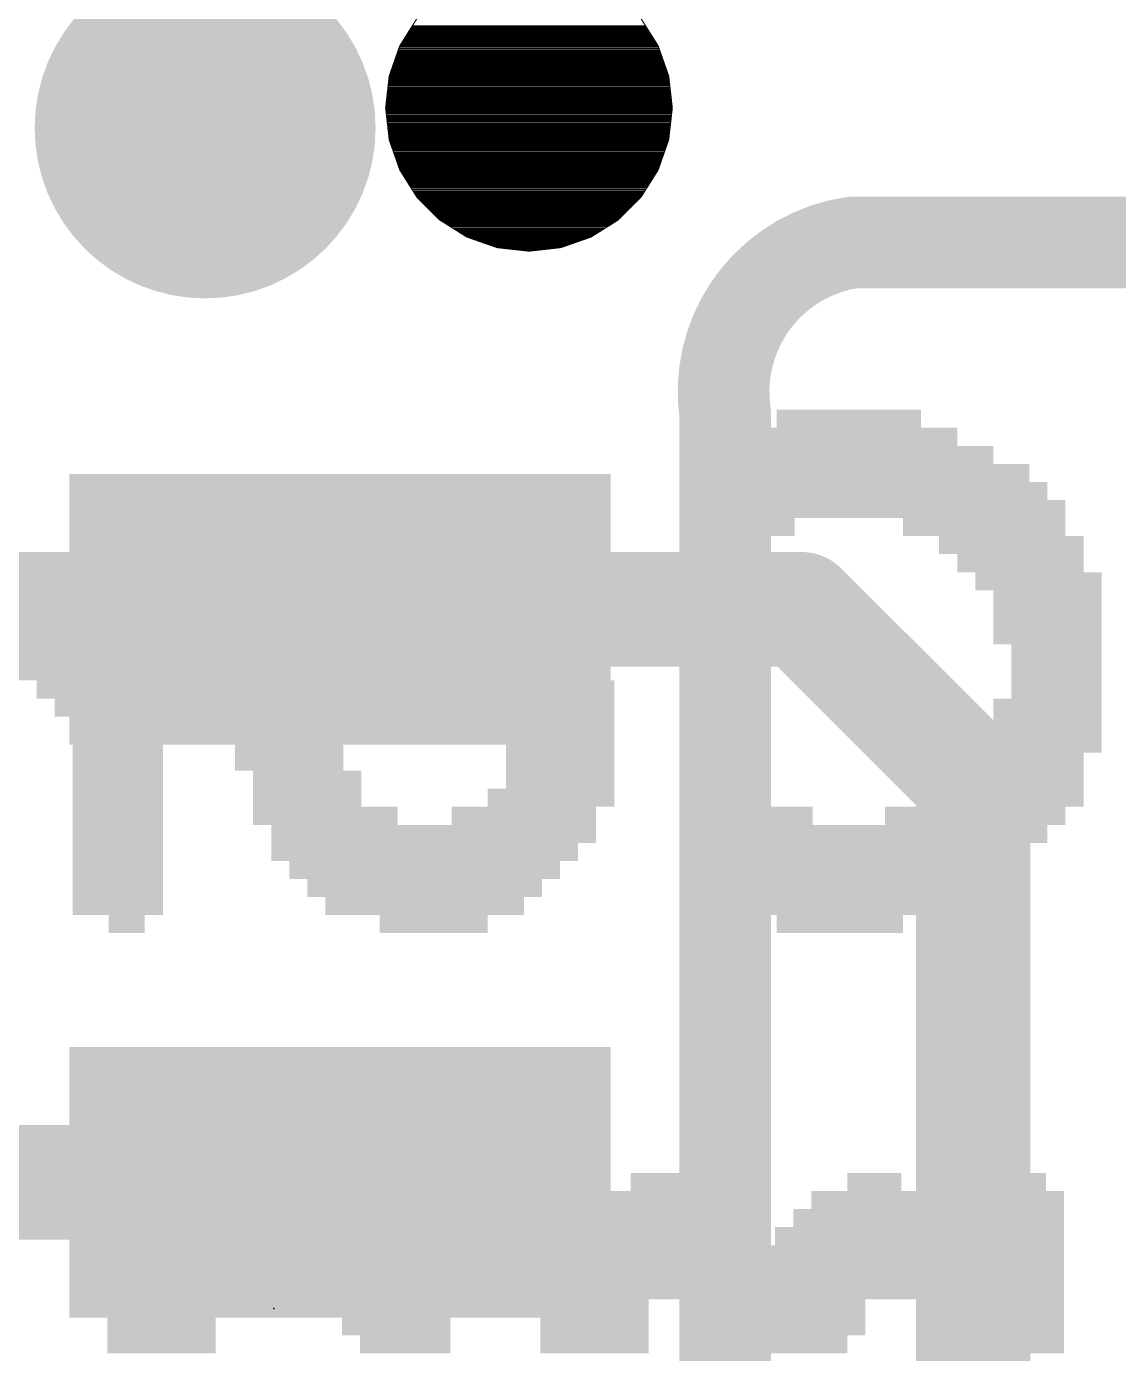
# Model space of a CAD drawing. Extents: x -29.2 to 57.4, y -10.7 to 25.5.
# Drawn here: x 11.238 to 13.657, y 17.426 to 20.367 of the extents above; entities that cross this region are included whole.
import ezdxf

# ---------------------------------------------------------------- set-up
doc = ezdxf.new("R2010")
doc.units = 0
for name, color, linetype in [('1', 12, 'CONTINUOUS'), ('18', 110, 'CONTINUOUS'), ('21', 253, 'CONTINUOUS'), ('22', 253, 'CONTINUOUS'), ('24', 53, 'CONTINUOUS'), ('51', 253, 'CONTINUOUS')]:
    doc.layers.add(name, color=color, linetype=linetype)

# ---------------------------------------------------------------- blocks, each defined once
blk = doc.blocks.new('RECT')
blk.add_solid([(-0.5, -0.5), (0.5, -0.5), (-0.5, 0.5), (0.5, 0.5)])
blk = doc.blocks.new('ROUNDV')
at = {"const_width": 0.5}
blk.add_lwpolyline([(0, -0.25, 1), (0, 0.25, 1), (0, -0.25)], format="xyb", dxfattribs=at)

msp = doc.modelspace()

# ---------------------------------------------------------------- linework, layer by layer
at = {"layer": '1', "const_width": 0.254}
for points in [[(11.932, 19.0754), (11.0744, 19.0754)], [(11.932, 19.0754), (12.954, 19.0754)], [(12.954, 19.0754), (13.335, 18.6944)], [(13.335, 18.6944), (13.335, 14.8844)], [(11.0744, 17.8054), (11.932, 17.8054)]]:
    msp.add_lwpolyline(points, dxfattribs=at)
at = {"layer": '1', "const_width": 0.127}
for points in [[(11.932, 19.1389, 1), (11.932, 19.0119)], [(11.932, 19.0119, 1), (11.932, 19.1389)], [(12.9989, 19.1203, 1), (12.9091, 19.0305)], [(12.954, 19.0119, 1), (12.954, 19.1389)], [(13.3985, 18.6944, 1), (13.2715, 18.6944)], [(13.2901, 18.6495, 1), (13.3799, 18.7393)], [(11.932, 17.7419, 1), (11.932, 17.8689)]]:
    msp.add_lwpolyline(points, format="xyb", dxfattribs=at)
at = {"layer": '21'}
for points, const_width in [([(12.1025, 20.3846), (12.0647, 20.3244)], 0.0025), ([(12.6368, 20.3244), (12.599, 20.3846)], 0.0025), ([(12.081, 20.3504), (12.6205, 20.3504)], 0.0025), ([(12.0826, 20.3529), (12.6189, 20.3529)], 0.0025), ([(12.0842, 20.3555), (12.6173, 20.3555)], 0.0025), ([(12.0858, 20.358), (12.6157, 20.358)], 0.0025), ([(12.0874, 20.3606), (12.6141, 20.3606)], 0.0025), ([(12.089, 20.3631), (12.6125, 20.3631)], 0.0025), ([(12.0906, 20.3657), (12.6109, 20.3657)], 0.0025), ([(12.0922, 20.3682), (12.6093, 20.3682)], 0.0025), ([(12.0647, 20.3244), (12.0412, 20.2573)], 0.0025), ([(12.064, 20.3225), (12.6375, 20.3225)], 0.0025), ([(12.0651, 20.325), (12.6364, 20.325)], 0.0025), ([(12.0667, 20.3275), (12.6348, 20.3275)], 0.0025), ([(12.0683, 20.3301), (12.6332, 20.3301)], 0.0025), ([(12.0699, 20.3326), (12.6316, 20.3326)], 0.0025), ([(12.0715, 20.3352), (12.6301, 20.3352)], 0.0025), ([(12.073, 20.3377), (12.6285, 20.3377)], 0.0025), ([(12.0746, 20.3402), (12.6269, 20.3402)], 0.0025), ([(12.0762, 20.3428), (12.6253, 20.3428)], 0.0025), ([(12.0778, 20.3453), (12.6237, 20.3453)], 0.0025), ([(12.0794, 20.3479), (12.6221, 20.3479)], 0.0025), ([(12.6603, 20.2573), (12.6368, 20.3244)], 0.0025), ([(12.0533, 20.292), (12.6482, 20.292)], 0.0025), ([(12.0542, 20.2945), (12.6473, 20.2945)], 0.0025), ([(12.0551, 20.2971), (12.6464, 20.2971)], 0.0025), ([(12.056, 20.2996), (12.6455, 20.2996)], 0.0025), ([(12.0569, 20.3021), (12.6446, 20.3021)], 0.0025), ([(12.0578, 20.3047), (12.6437, 20.3047)], 0.0025), ([(12.0587, 20.3072), (12.6428, 20.3072)], 0.0025), ([(12.0596, 20.3098), (12.6419, 20.3098)], 0.0025), ([(12.0605, 20.3123), (12.641, 20.3123)], 0.0025), ([(12.0613, 20.3148), (12.6402, 20.3148)], 0.0025), ([(12.0622, 20.3174), (12.6393, 20.3174)], 0.0025), ([(12.0631, 20.3199), (12.6384, 20.3199)], 0.0025), ([(12.0436, 20.264), (12.6579, 20.264)], 0.0025), ([(12.0445, 20.2666), (12.657, 20.2666)], 0.0025), ([(12.0453, 20.2691), (12.6562, 20.2691)], 0.0025), ([(12.0462, 20.2716), (12.6553, 20.2716)], 0.0025), ([(12.0471, 20.2742), (12.6544, 20.2742)], 0.0025), ([(12.048, 20.2767), (12.6535, 20.2767)], 0.0025), ([(12.0489, 20.2793), (12.6526, 20.2793)], 0.0025), ([(12.0498, 20.2818), (12.6517, 20.2818)], 0.0025), ([(12.0507, 20.2843), (12.6508, 20.2843)], 0.0025), ([(12.0516, 20.2869), (12.6499, 20.2869)], 0.0025), ([(12.0525, 20.2894), (12.649, 20.2894)], 0.0025), ([(12.0412, 20.2573), (12.0333, 20.1867)], 0.0025), ([(12.0385, 20.2335), (12.663, 20.2335)], 0.0025), ([(12.0388, 20.2361), (12.6627, 20.2361)], 0.0025), ([(12.0391, 20.2386), (12.6624, 20.2386)], 0.0025), ([(12.0394, 20.2412), (12.6621, 20.2412)], 0.0025), ([(12.0397, 20.2437), (12.6618, 20.2437)], 0.0025), ([(12.04, 20.2462), (12.6615, 20.2462)], 0.0025), ([(12.0403, 20.2488), (12.6613, 20.2488)], 0.0025), ([(12.0405, 20.2513), (12.661, 20.2513)], 0.0025), ([(12.0408, 20.2539), (12.6607, 20.2539)], 0.0025), ([(12.0411, 20.2564), (12.6604, 20.2564)], 0.0025), ([(12.0418, 20.2589), (12.6597, 20.2589)], 0.0025), ([(12.0427, 20.2615), (12.6588, 20.2615)], 0.0025), ([(12.6683, 20.1867), (12.6603, 20.2573)], 0.0025), ([(12.0351, 20.2031), (12.6664, 20.2031)], 0.0025), ([(12.0354, 20.2056), (12.6661, 20.2056)], 0.0025), ([(12.0357, 20.2081), (12.6658, 20.2081)], 0.0025), ([(12.036, 20.2107), (12.6655, 20.2107)], 0.0025), ([(12.0362, 20.2132), (12.6653, 20.2132)], 0.0025), ([(12.0365, 20.2158), (12.665, 20.2158)], 0.0025), ([(12.0368, 20.2183), (12.6647, 20.2183)], 0.0025), ([(12.0371, 20.2208), (12.6644, 20.2208)], 0.0025), ([(12.0374, 20.2234), (12.6641, 20.2234)], 0.0025), ([(12.0377, 20.2259), (12.6638, 20.2259)], 0.0025), ([(12.038, 20.2285), (12.6635, 20.2285)], 0.0025), ([(12.0382, 20.231), (12.6633, 20.231)], 0.0025), ([(12.0333, 20.1867), (12.0412, 20.116)], 0.0025), ([(12.0334, 20.1878), (12.6681, 20.1878)], 0.0025), ([(12.0334, 20.1853), (12.6681, 20.1853)], 0.0025), ([(12.0337, 20.1903), (12.6678, 20.1903)], 0.0025), ([(12.0337, 20.1827), (12.6678, 20.1827)], 0.0025), ([(12.034, 20.1929), (12.6676, 20.1929)], 0.0025), ([(12.034, 20.1802), (12.6675, 20.1802)], 0.0025), ([(12.0342, 20.1954), (12.6673, 20.1954)], 0.0025), ([(12.0343, 20.1776), (12.6672, 20.1776)], 0.0025), ([(12.0345, 20.198), (12.667, 20.198)], 0.0025), ([(12.0346, 20.1751), (12.6669, 20.1751)], 0.0025), ([(12.0348, 20.2005), (12.6667, 20.2005)], 0.0025), ([(12.6603, 20.116), (12.6683, 20.1867)], 0.0025), ([(12.0348, 20.1726), (12.6667, 20.1726)], 0.0025), ([(12.0351, 20.17), (12.6664, 20.17)], 0.0025), ([(12.0354, 20.1675), (12.6661, 20.1675)], 0.0025), ([(12.0357, 20.1649), (12.6658, 20.1649)], 0.0025), ([(12.036, 20.1624), (12.6655, 20.1624)], 0.0025), ([(12.0363, 20.1599), (12.6652, 20.1599)], 0.0025), ([(12.0366, 20.1573), (12.6649, 20.1573)], 0.0025), ([(12.0368, 20.1548), (12.6647, 20.1548)], 0.0025), ([(12.0371, 20.1522), (12.6644, 20.1522)], 0.0025), ([(12.0374, 20.1497), (12.6641, 20.1497)], 0.0025), ([(12.0377, 20.1472), (12.6638, 20.1472)], 0.0025), ([(12.038, 20.1446), (12.6635, 20.1446)], 0.0025), ([(12.0383, 20.1421), (12.6632, 20.1421)], 0.0025), ([(12.0386, 20.1395), (12.6629, 20.1395)], 0.0025), ([(12.0388, 20.137), (12.6627, 20.137)], 0.0025), ([(12.0391, 20.1345), (12.6624, 20.1345)], 0.0025), ([(12.0394, 20.1319), (12.6621, 20.1319)], 0.0025), ([(12.0397, 20.1294), (12.6618, 20.1294)], 0.0025), ([(12.04, 20.1268), (12.6615, 20.1268)], 0.0025), ([(12.0403, 20.1243), (12.6612, 20.1243)], 0.0025), ([(12.0406, 20.1218), (12.6609, 20.1218)], 0.0025), ([(12.0408, 20.1192), (12.6607, 20.1192)], 0.0025), ([(12.0411, 20.1167), (12.6604, 20.1167)], 0.0025), ([(12.0412, 20.116), (12.0647, 20.0489)], 0.0025), ([(12.6368, 20.0489), (12.6603, 20.116)], 0.0025), ([(12.0419, 20.1141), (12.6596, 20.1141)], 0.0025), ([(12.0428, 20.1116), (12.6587, 20.1116)], 0.0025), ([(12.0436, 20.109), (12.6579, 20.109)], 0.0025), ([(12.0445, 20.1065), (12.657, 20.1065)], 0.0025), ([(12.0454, 20.104), (12.6561, 20.104)], 0.0025), ([(12.0463, 20.1014), (12.6552, 20.1014)], 0.0025), ([(12.0472, 20.0989), (12.6543, 20.0989)], 0.0025), ([(12.0481, 20.0963), (12.6534, 20.0963)], 0.0025), ([(12.049, 20.0938), (12.6525, 20.0938)], 0.0025), ([(12.0499, 20.0913), (12.6516, 20.0913)], 0.0025), ([(12.0508, 20.0887), (12.6507, 20.0887)], 0.0025), ([(12.0516, 20.0862), (12.6499, 20.0862)], 0.0025), ([(12.0525, 20.0836), (12.649, 20.0836)], 0.0025), ([(12.0534, 20.0811), (12.6481, 20.0811)], 0.0025), ([(12.0543, 20.0786), (12.6472, 20.0786)], 0.0025), ([(12.0552, 20.076), (12.6463, 20.076)], 0.0025), ([(12.0561, 20.0735), (12.6454, 20.0735)], 0.0025), ([(12.057, 20.0709), (12.6445, 20.0709)], 0.0025), ([(12.0579, 20.0684), (12.6436, 20.0684)], 0.0025), ([(12.0588, 20.0659), (12.6427, 20.0659)], 0.0025), ([(12.0596, 20.0633), (12.6419, 20.0633)], 0.0025), ([(12.0605, 20.0608), (12.641, 20.0608)], 0.0025), ([(12.0614, 20.0582), (12.6401, 20.0582)], 0.0025), ([(12.0623, 20.0557), (12.6392, 20.0557)], 0.0025), ([(12.0632, 20.0532), (12.6383, 20.0532)], 0.0025), ([(12.0641, 20.0506), (12.6374, 20.0506)], 0.0025), ([(12.0647, 20.0489), (12.1025, 19.9887)], 0.0025), ([(12.0652, 20.0481), (12.6363, 20.0481)], 0.0025), ([(12.0668, 20.0455), (12.6347, 20.0455)], 0.0025), ([(12.0684, 20.043), (12.6331, 20.043)], 0.0025), ([(12.07, 20.0404), (12.6315, 20.0404)], 0.0025), ([(12.0716, 20.0379), (12.6299, 20.0379)], 0.0025), ([(12.0732, 20.0354), (12.6283, 20.0354)], 0.0025), ([(12.0748, 20.0328), (12.6267, 20.0328)], 0.0025), ([(12.0764, 20.0303), (12.6251, 20.0303)], 0.0025), ([(12.078, 20.0277), (12.6235, 20.0277)], 0.0025), ([(12.599, 19.9887), (12.6368, 20.0489)], 0.0025), ([(12.0796, 20.0252), (12.6219, 20.0252)], 0.0025), ([(12.0812, 20.0227), (12.6203, 20.0227)], 0.0025), ([(12.0828, 20.0201), (12.6187, 20.0201)], 0.0025), ([(12.0844, 20.0176), (12.6171, 20.0176)], 0.0025), ([(12.086, 20.015), (12.6155, 20.015)], 0.0025), ([(12.0876, 20.0125), (12.6139, 20.0125)], 0.0025), ([(12.0892, 20.01), (12.6123, 20.01)], 0.0025), ([(12.0907, 20.0074), (12.6108, 20.0074)], 0.0025), ([(12.0923, 20.0049), (12.6092, 20.0049)], 0.0025), ([(12.0939, 20.0023), (12.6076, 20.0023)], 0.0025), ([(12.0955, 19.9998), (12.606, 19.9998)], 0.0025), ([(12.0971, 19.9973), (12.6044, 19.9973)], 0.0025), ([(12.0987, 19.9947), (12.6028, 19.9947)], 0.0025), ([(12.1003, 19.9922), (12.6012, 19.9922)], 0.0025), ([(12.1019, 19.9896), (12.5996, 19.9896)], 0.0025), ([(12.1025, 19.9887), (12.1528, 19.9384)], 0.0025), ([(12.1041, 19.9871), (12.5974, 19.9871)], 0.0025), ([(12.1067, 19.9846), (12.5948, 19.9846)], 0.0025), ([(12.1092, 19.982), (12.5923, 19.982)], 0.0025), ([(12.1117, 19.9795), (12.5898, 19.9795)], 0.0025), ([(12.1143, 19.9769), (12.5872, 19.9769)], 0.0025), ([(12.1168, 19.9744), (12.5847, 19.9744)], 0.0025), ([(12.1194, 19.9719), (12.5821, 19.9719)], 0.0025), ([(12.1219, 19.9693), (12.5796, 19.9693)], 0.0025), ([(12.5487, 19.9384), (12.599, 19.9887)], 0.0025), ([(13.0667, 19.8882), (14.0716, 19.8882)], 0.2032), ([(12.1244, 19.9668), (12.5771, 19.9668)], 0.0025), ([(12.127, 19.9642), (12.5745, 19.9642)], 0.0025), ([(12.1295, 19.9617), (12.572, 19.9617)], 0.0025), ([(12.1321, 19.9592), (12.5694, 19.9592)], 0.0025), ([(12.1346, 19.9566), (12.5669, 19.9566)], 0.0025), ([(12.1371, 19.9541), (12.5644, 19.9541)], 0.0025), ([(12.1397, 19.9515), (12.5618, 19.9515)], 0.0025), ([(12.1422, 19.949), (12.5593, 19.949)], 0.0025), ([(12.1448, 19.9464), (12.5567, 19.9464)], 0.0025), ([(12.1473, 19.9439), (12.5542, 19.9439)], 0.0025), ([(12.1498, 19.9414), (12.5517, 19.9414)], 0.0025), ([(12.1524, 19.9388), (12.5491, 19.9388)], 0.0025), ([(12.1528, 19.9384), (12.213, 19.9006)], 0.0025), ([(12.4885, 19.9006), (12.5487, 19.9384)], 0.0025), ([(12.1562, 19.9363), (12.5453, 19.9363)], 0.0025), ([(12.1602, 19.9337), (12.5413, 19.9337)], 0.0025), ([(12.1643, 19.9312), (12.5372, 19.9312)], 0.0025), ([(12.1683, 19.9287), (12.5332, 19.9287)], 0.0025), ([(12.1724, 19.9261), (12.5291, 19.9261)], 0.0025), ([(12.1764, 19.9236), (12.5251, 19.9236)], 0.0025), ([(12.1804, 19.921), (12.5211, 19.921)], 0.0025), ([(12.1845, 19.9185), (12.517, 19.9185)], 0.0025), ([(12.1885, 19.916), (12.513, 19.916)], 0.0025), ([(12.1926, 19.9134), (12.5089, 19.9134)], 0.0025), ([(12.1966, 19.9109), (12.5049, 19.9109)], 0.0025), ([(12.2007, 19.9083), (12.5008, 19.9083)], 0.0025), ([(12.2047, 19.9058), (12.4968, 19.9058)], 0.0025), ([(12.2088, 19.9033), (12.4927, 19.9033)], 0.0025), ([(12.2128, 19.9007), (12.4887, 19.9007)], 0.0025), ([(12.213, 19.9006), (12.2801, 19.8771)], 0.0025), ([(12.2199, 19.8982), (12.4816, 19.8982)], 0.0025), ([(12.2272, 19.8956), (12.4743, 19.8956)], 0.0025), ([(12.2344, 19.8931), (12.4671, 19.8931)], 0.0025), ([(12.2417, 19.8906), (12.4598, 19.8906)], 0.0025), ([(12.2489, 19.888), (12.4526, 19.888)], 0.0025), ([(12.2562, 19.8855), (12.4453, 19.8855)], 0.0025), ([(12.2635, 19.8829), (12.438, 19.8829)], 0.0025), ([(12.2707, 19.8804), (12.4308, 19.8804)], 0.0025), ([(12.4214, 19.8771), (12.4885, 19.9006)], 0.0025), ([(12.278, 19.8779), (12.4235, 19.8779)], 0.0025), ([(12.2801, 19.8771), (12.3508, 19.8692)], 0.0025), ([(12.2961, 19.8753), (12.4054, 19.8753)], 0.0025), ([(12.3186, 19.8728), (12.3829, 19.8728)], 0.0025), ([(12.3412, 19.8702), (12.3603, 19.8702)], 0.0025), ([(12.3508, 19.8692), (12.4214, 19.8771)], 0.0025), ([(12.7857, 19.5072), (12.7857, 14.7336)], 0.2032)]:
    msp.add_lwpolyline(points, dxfattribs=dict(at, const_width=const_width))
for points, const_width in [([(12.081, 20.351, 1), (12.081, 20.3498)], 0.0013), ([(12.0826, 20.3536, 1), (12.0826, 20.3523)], 0.0013), ([(12.0842, 20.3561, 1), (12.0842, 20.3549)], 0.0013), ([(12.0858, 20.3587, 1), (12.0858, 20.3574)], 0.0013), ([(12.0874, 20.3612, 1), (12.0874, 20.3599)], 0.0013), ([(12.089, 20.3637, 1), (12.089, 20.3625)], 0.0013), ([(12.0906, 20.3663, 1), (12.0906, 20.365)], 0.0013), ([(12.0922, 20.3688, 1), (12.0922, 20.3676)], 0.0013), ([(12.6093, 20.3676, 1), (12.6093, 20.3688)], 0.0013), ([(12.6109, 20.365, 1), (12.6109, 20.3663)], 0.0013), ([(12.6125, 20.3625, 1), (12.6125, 20.3637)], 0.0013), ([(12.6141, 20.3599, 1), (12.6141, 20.3612)], 0.0013), ([(12.6157, 20.3574, 1), (12.6157, 20.3587)], 0.0013), ([(12.6173, 20.3549, 1), (12.6173, 20.3561)], 0.0013), ([(12.6189, 20.3523, 1), (12.6189, 20.3536)], 0.0013), ([(12.6205, 20.3498, 1), (12.6205, 20.351)], 0.0013), ([(12.064, 20.3231, 1), (12.064, 20.3218)], 0.0013), ([(12.0653, 20.3242, 1), (12.0641, 20.3246)], 0.0013), ([(12.0642, 20.3247, 1), (12.0652, 20.3241)], 0.0013), ([(12.0651, 20.3256, 1), (12.0651, 20.3244)], 0.0013), ([(12.0667, 20.3282, 1), (12.0667, 20.3269)], 0.0013), ([(12.0683, 20.3307, 1), (12.0683, 20.3294)], 0.0013), ([(12.0699, 20.3333, 1), (12.0699, 20.332)], 0.0013), ([(12.0715, 20.3358, 1), (12.0715, 20.3345)], 0.0013), ([(12.073, 20.3383, 1), (12.073, 20.3371)], 0.0013), ([(12.0746, 20.3409, 1), (12.0746, 20.3396)], 0.0013), ([(12.0762, 20.3434, 1), (12.0762, 20.3421)], 0.0013), ([(12.0778, 20.346, 1), (12.0778, 20.3447)], 0.0013), ([(12.0794, 20.3485, 1), (12.0794, 20.3472)], 0.0013), ([(12.6221, 20.3472, 1), (12.6221, 20.3485)], 0.0013), ([(12.6237, 20.3447, 1), (12.6237, 20.346)], 0.0013), ([(12.6253, 20.3421, 1), (12.6253, 20.3434)], 0.0013), ([(12.6269, 20.3396, 1), (12.6269, 20.3409)], 0.0013), ([(12.6285, 20.3371, 1), (12.6285, 20.3383)], 0.0013), ([(12.6301, 20.3345, 1), (12.6301, 20.3358)], 0.0013), ([(12.6316, 20.332, 1), (12.6316, 20.3333)], 0.0013), ([(12.6332, 20.3294, 1), (12.6332, 20.3307)], 0.0013), ([(12.6348, 20.3269, 1), (12.6348, 20.3282)], 0.0013), ([(12.6374, 20.3246, 1), (12.6362, 20.3242)], 0.0013), ([(12.6364, 20.3244, 1), (12.6364, 20.3256)], 0.0013), ([(12.6363, 20.3241, 1), (12.6373, 20.3247)], 0.0013), ([(12.6375, 20.3218, 1), (12.6375, 20.3231)], 0.0013), ([(12.0533, 20.2926, 1), (12.0533, 20.2913)], 0.0013), ([(12.0542, 20.2951, 1), (12.0542, 20.2939)], 0.0013), ([(12.0551, 20.2977, 1), (12.0551, 20.2964)], 0.0013), ([(12.056, 20.3002, 1), (12.056, 20.299)], 0.0013), ([(12.0569, 20.3028, 1), (12.0569, 20.3015)], 0.0013), ([(12.0578, 20.3053, 1), (12.0578, 20.304)], 0.0013), ([(12.0587, 20.3079, 1), (12.0587, 20.3066)], 0.0013), ([(12.0596, 20.3104, 1), (12.0596, 20.3091)], 0.0013), ([(12.0605, 20.3129, 1), (12.0605, 20.3117)], 0.0013), ([(12.0613, 20.3155, 1), (12.0613, 20.3142)], 0.0013), ([(12.0622, 20.318, 1), (12.0622, 20.3167)], 0.0013), ([(12.0631, 20.3206, 1), (12.0631, 20.3193)], 0.0013), ([(12.6384, 20.3193, 1), (12.6384, 20.3206)], 0.0013), ([(12.6393, 20.3167, 1), (12.6393, 20.318)], 0.0013), ([(12.6402, 20.3142, 1), (12.6402, 20.3155)], 0.0013), ([(12.641, 20.3117, 1), (12.641, 20.3129)], 0.0013), ([(12.6419, 20.3091, 1), (12.6419, 20.3104)], 0.0013), ([(12.6428, 20.3066, 1), (12.6428, 20.3079)], 0.0013), ([(12.6437, 20.304, 1), (12.6437, 20.3053)], 0.0013), ([(12.6446, 20.3015, 1), (12.6446, 20.3028)], 0.0013), ([(12.6455, 20.299, 1), (12.6455, 20.3002)], 0.0013), ([(12.6464, 20.2964, 1), (12.6464, 20.2977)], 0.0013), ([(12.6473, 20.2939, 1), (12.6473, 20.2951)], 0.0013), ([(12.6482, 20.2913, 1), (12.6482, 20.2926)], 0.0013), ([(12.0436, 20.2647, 1), (12.0436, 20.2634)], 0.0013), ([(12.0445, 20.2672, 1), (12.0445, 20.2659)], 0.0013), ([(12.0453, 20.2697, 1), (12.0453, 20.2685)], 0.0013), ([(12.0462, 20.2723, 1), (12.0462, 20.271)], 0.0013), ([(12.0471, 20.2748, 1), (12.0471, 20.2736)], 0.0013), ([(12.048, 20.2774, 1), (12.048, 20.2761)], 0.0013), ([(12.0489, 20.2799, 1), (12.0489, 20.2786)], 0.0013), ([(12.0498, 20.2824, 1), (12.0498, 20.2812)], 0.0013), ([(12.0507, 20.285, 1), (12.0507, 20.2837)], 0.0013), ([(12.0516, 20.2875, 1), (12.0516, 20.2863)], 0.0013), ([(12.0525, 20.2901, 1), (12.0525, 20.2888)], 0.0013), ([(12.649, 20.2888, 1), (12.649, 20.2901)], 0.0013), ([(12.6499, 20.2863, 1), (12.6499, 20.2875)], 0.0013), ([(12.6508, 20.2837, 1), (12.6508, 20.285)], 0.0013), ([(12.6517, 20.2812, 1), (12.6517, 20.2824)], 0.0013), ([(12.6526, 20.2786, 1), (12.6526, 20.2799)], 0.0013), ([(12.6535, 20.2761, 1), (12.6535, 20.2774)], 0.0013), ([(12.6544, 20.2736, 1), (12.6544, 20.2748)], 0.0013), ([(12.6553, 20.271, 1), (12.6553, 20.2723)], 0.0013), ([(12.6562, 20.2685, 1), (12.6562, 20.2697)], 0.0013), ([(12.657, 20.2659, 1), (12.657, 20.2672)], 0.0013), ([(12.6579, 20.2634, 1), (12.6579, 20.2647)], 0.0013), ([(12.0385, 20.2342, 1), (12.0385, 20.2329)], 0.0013), ([(12.0388, 20.2367, 1), (12.0388, 20.2354)], 0.0013), ([(12.0391, 20.2393, 1), (12.0391, 20.238)], 0.0013), ([(12.0394, 20.2418, 1), (12.0394, 20.2405)], 0.0013), ([(12.0397, 20.2443, 1), (12.0397, 20.2431)], 0.0013), ([(12.04, 20.2469, 1), (12.04, 20.2456)], 0.0013), ([(12.0403, 20.2494, 1), (12.0403, 20.2481)], 0.0013), ([(12.0405, 20.252, 1), (12.0405, 20.2507)], 0.0013), ([(12.0408, 20.2545, 1), (12.0408, 20.2532)], 0.0013), ([(12.0411, 20.257, 1), (12.0411, 20.2558)], 0.0013), ([(12.0418, 20.2572, 1), (12.0406, 20.2574)], 0.0013), ([(12.0406, 20.2575, 1), (12.0418, 20.2571)], 0.0013), ([(12.0418, 20.2596, 1), (12.0418, 20.2583)], 0.0013), ([(12.0427, 20.2621, 1), (12.0427, 20.2608)], 0.0013), ([(12.6588, 20.2608, 1), (12.6588, 20.2621)], 0.0013), ([(12.6609, 20.2574, 1), (12.6597, 20.2572)], 0.0013), ([(12.6597, 20.2583, 1), (12.6597, 20.2596)], 0.0013), ([(12.6597, 20.2571, 1), (12.6609, 20.2575)], 0.0013), ([(12.6604, 20.2558, 1), (12.6604, 20.257)], 0.0013), ([(12.6607, 20.2532, 1), (12.6607, 20.2545)], 0.0013), ([(12.661, 20.2507, 1), (12.661, 20.252)], 0.0013), ([(12.6613, 20.2481, 1), (12.6613, 20.2494)], 0.0013), ([(12.6615, 20.2456, 1), (12.6615, 20.2469)], 0.0013), ([(12.6618, 20.2431, 1), (12.6618, 20.2443)], 0.0013), ([(12.6621, 20.2405, 1), (12.6621, 20.2418)], 0.0013), ([(12.6624, 20.238, 1), (12.6624, 20.2393)], 0.0013), ([(12.6627, 20.2354, 1), (12.6627, 20.2367)], 0.0013), ([(12.663, 20.2329, 1), (12.663, 20.2342)], 0.0013), ([(12.0351, 20.2037, 1), (12.0351, 20.2024)], 0.0013), ([(12.0354, 20.2062, 1), (12.0354, 20.205)], 0.0013), ([(12.0357, 20.2088, 1), (12.0357, 20.2075)], 0.0013), ([(12.036, 20.2113, 1), (12.036, 20.21)], 0.0013), ([(12.0362, 20.2138, 1), (12.0362, 20.2126)], 0.0013), ([(12.0365, 20.2164, 1), (12.0365, 20.2151)], 0.0013), ([(12.0368, 20.2189, 1), (12.0368, 20.2177)], 0.0013), ([(12.0371, 20.2215, 1), (12.0371, 20.2202)], 0.0013), ([(12.0374, 20.224, 1), (12.0374, 20.2227)], 0.0013), ([(12.0377, 20.2266, 1), (12.0377, 20.2253)], 0.0013), ([(12.038, 20.2291, 1), (12.038, 20.2278)], 0.0013), ([(12.0382, 20.2316, 1), (12.0382, 20.2304)], 0.0013), ([(12.6633, 20.2304, 1), (12.6633, 20.2316)], 0.0013), ([(12.6635, 20.2278, 1), (12.6635, 20.2291)], 0.0013), ([(12.6638, 20.2253, 1), (12.6638, 20.2266)], 0.0013), ([(12.6641, 20.2227, 1), (12.6641, 20.224)], 0.0013), ([(12.6644, 20.2202, 1), (12.6644, 20.2215)], 0.0013), ([(12.6647, 20.2177, 1), (12.6647, 20.2189)], 0.0013), ([(12.665, 20.2151, 1), (12.665, 20.2164)], 0.0013), ([(12.6653, 20.2126, 1), (12.6653, 20.2138)], 0.0013), ([(12.6655, 20.21, 1), (12.6655, 20.2113)], 0.0013), ([(12.6658, 20.2075, 1), (12.6658, 20.2088)], 0.0013), ([(12.6661, 20.205, 1), (12.6661, 20.2062)], 0.0013), ([(12.6664, 20.2024, 1), (12.6664, 20.2037)], 0.0013), ([(12.0339, 20.1867, 1), (12.0326, 20.1866)], 0.0013), ([(12.0326, 20.1867, 1), (12.0339, 20.1866)], 0.0013), ([(12.0334, 20.1884, 1), (12.0334, 20.1872)], 0.0013), ([(12.0334, 20.1859, 1), (12.0334, 20.1846)], 0.0013), ([(12.0337, 20.191, 1), (12.0337, 20.1897)], 0.0013), ([(12.0337, 20.1834, 1), (12.0337, 20.1821)], 0.0013), ([(12.034, 20.1808, 1), (12.034, 20.1795)], 0.0013), ([(12.034, 20.1935, 1), (12.034, 20.1923)], 0.0013), ([(12.0342, 20.1961, 1), (12.0342, 20.1948)], 0.0013), ([(12.0343, 20.1783, 1), (12.0343, 20.177)], 0.0013), ([(12.0345, 20.1986, 1), (12.0345, 20.1973)], 0.0013), ([(12.0346, 20.1757, 1), (12.0346, 20.1745)], 0.0013), ([(12.0348, 20.2011, 1), (12.0348, 20.1999)], 0.0013), ([(12.6667, 20.1999, 1), (12.6667, 20.2011)], 0.0013), ([(12.6669, 20.1745, 1), (12.6669, 20.1757)], 0.0013), ([(12.667, 20.1973, 1), (12.667, 20.1986)], 0.0013), ([(12.6672, 20.177, 1), (12.6672, 20.1783)], 0.0013), ([(12.6673, 20.1948, 1), (12.6673, 20.1961)], 0.0013), ([(12.6676, 20.1923, 1), (12.6676, 20.1935)], 0.0013), ([(12.6689, 20.1866, 1), (12.6676, 20.1867)], 0.0013), ([(12.6676, 20.1866, 1), (12.6689, 20.1867)], 0.0013), ([(12.6675, 20.1795, 1), (12.6675, 20.1808)], 0.0013), ([(12.6678, 20.1897, 1), (12.6678, 20.191)], 0.0013), ([(12.6678, 20.1821, 1), (12.6678, 20.1834)], 0.0013), ([(12.6681, 20.1872, 1), (12.6681, 20.1884)], 0.0013), ([(12.6681, 20.1846, 1), (12.6681, 20.1859)], 0.0013), ([(12.0348, 20.1732, 1), (12.0348, 20.1719)], 0.0013), ([(12.0351, 20.1707, 1), (12.0351, 20.1694)], 0.0013), ([(12.0354, 20.1681, 1), (12.0354, 20.1668)], 0.0013), ([(12.0357, 20.1656, 1), (12.0357, 20.1643)], 0.0013), ([(12.036, 20.163, 1), (12.036, 20.1618)], 0.0013), ([(12.0363, 20.1605, 1), (12.0363, 20.1592)], 0.0013), ([(12.0366, 20.158, 1), (12.0366, 20.1567)], 0.0013), ([(12.0368, 20.1554, 1), (12.0368, 20.1541)], 0.0013), ([(12.0371, 20.1529, 1), (12.0371, 20.1516)], 0.0013), ([(12.0374, 20.1503, 1), (12.0374, 20.1491)], 0.0013), ([(12.0377, 20.1478, 1), (12.0377, 20.1465)], 0.0013), ([(12.038, 20.1453, 1), (12.038, 20.144)], 0.0013), ([(12.6635, 20.144, 1), (12.6635, 20.1453)], 0.0013), ([(12.6638, 20.1465, 1), (12.6638, 20.1478)], 0.0013), ([(12.6641, 20.1491, 1), (12.6641, 20.1503)], 0.0013), ([(12.6644, 20.1516, 1), (12.6644, 20.1529)], 0.0013), ([(12.6647, 20.1541, 1), (12.6647, 20.1554)], 0.0013), ([(12.6649, 20.1567, 1), (12.6649, 20.158)], 0.0013), ([(12.6652, 20.1592, 1), (12.6652, 20.1605)], 0.0013), ([(12.6655, 20.1618, 1), (12.6655, 20.163)], 0.0013), ([(12.6658, 20.1643, 1), (12.6658, 20.1656)], 0.0013), ([(12.6661, 20.1668, 1), (12.6661, 20.1681)], 0.0013), ([(12.6664, 20.1694, 1), (12.6664, 20.1707)], 0.0013), ([(12.6667, 20.1719, 1), (12.6667, 20.1732)], 0.0013), ([(12.0383, 20.1427, 1), (12.0383, 20.1414)], 0.0013), ([(12.0386, 20.1402, 1), (12.0386, 20.1389)], 0.0013), ([(12.0388, 20.1376, 1), (12.0388, 20.1364)], 0.0013), ([(12.0391, 20.1351, 1), (12.0391, 20.1338)], 0.0013), ([(12.0394, 20.1325, 1), (12.0394, 20.1313)], 0.0013), ([(12.0397, 20.13, 1), (12.0397, 20.1287)], 0.0013), ([(12.04, 20.1275, 1), (12.04, 20.1262)], 0.0013), ([(12.0403, 20.1249, 1), (12.0403, 20.1237)], 0.0013), ([(12.0406, 20.1224, 1), (12.0406, 20.1211)], 0.0013), ([(12.0408, 20.1198, 1), (12.0408, 20.1186)], 0.0013), ([(12.0411, 20.1173, 1), (12.0411, 20.116)], 0.0013), ([(12.0418, 20.1162, 1), (12.0406, 20.1158)], 0.0013), ([(12.0406, 20.1159, 1), (12.0418, 20.1161)], 0.0013), ([(12.6597, 20.1161, 1), (12.6609, 20.1159)], 0.0013), ([(12.6609, 20.1158, 1), (12.6597, 20.1162)], 0.0013), ([(12.6604, 20.116, 1), (12.6604, 20.1173)], 0.0013), ([(12.6607, 20.1186, 1), (12.6607, 20.1198)], 0.0013), ([(12.6609, 20.1211, 1), (12.6609, 20.1224)], 0.0013), ([(12.6612, 20.1237, 1), (12.6612, 20.1249)], 0.0013), ([(12.6615, 20.1262, 1), (12.6615, 20.1275)], 0.0013), ([(12.6618, 20.1287, 1), (12.6618, 20.13)], 0.0013), ([(12.6621, 20.1313, 1), (12.6621, 20.1325)], 0.0013), ([(12.6624, 20.1338, 1), (12.6624, 20.1351)], 0.0013), ([(12.6627, 20.1364, 1), (12.6627, 20.1376)], 0.0013), ([(12.6629, 20.1389, 1), (12.6629, 20.1402)], 0.0013), ([(12.6632, 20.1414, 1), (12.6632, 20.1427)], 0.0013), ([(12.0419, 20.1148, 1), (12.0419, 20.1135)], 0.0013), ([(12.0428, 20.1122, 1), (12.0428, 20.111)], 0.0013), ([(12.0436, 20.1097, 1), (12.0436, 20.1084)], 0.0013), ([(12.0445, 20.1071, 1), (12.0445, 20.1059)], 0.0013), ([(12.0454, 20.1046, 1), (12.0454, 20.1033)], 0.0013), ([(12.0463, 20.1021, 1), (12.0463, 20.1008)], 0.0013), ([(12.0472, 20.0995, 1), (12.0472, 20.0982)], 0.0013), ([(12.0481, 20.097, 1), (12.0481, 20.0957)], 0.0013), ([(12.049, 20.0944, 1), (12.049, 20.0932)], 0.0013), ([(12.0499, 20.0919, 1), (12.0499, 20.0906)], 0.0013), ([(12.0508, 20.0894, 1), (12.0508, 20.0881)], 0.0013), ([(12.0516, 20.0868, 1), (12.0516, 20.0855)], 0.0013), ([(12.6499, 20.0855, 1), (12.6499, 20.0868)], 0.0013), ([(12.6507, 20.0881, 1), (12.6507, 20.0894)], 0.0013), ([(12.6516, 20.0906, 1), (12.6516, 20.0919)], 0.0013), ([(12.6525, 20.0932, 1), (12.6525, 20.0944)], 0.0013), ([(12.6534, 20.0957, 1), (12.6534, 20.097)], 0.0013), ([(12.6543, 20.0982, 1), (12.6543, 20.0995)], 0.0013), ([(12.6552, 20.1008, 1), (12.6552, 20.1021)], 0.0013), ([(12.6561, 20.1033, 1), (12.6561, 20.1046)], 0.0013), ([(12.657, 20.1059, 1), (12.657, 20.1071)], 0.0013), ([(12.6579, 20.1084, 1), (12.6579, 20.1097)], 0.0013), ([(12.6587, 20.111, 1), (12.6587, 20.1122)], 0.0013), ([(12.6596, 20.1135, 1), (12.6596, 20.1148)], 0.0013), ([(12.0525, 20.0843, 1), (12.0525, 20.083)], 0.0013), ([(12.0534, 20.0817, 1), (12.0534, 20.0805)], 0.0013), ([(12.0543, 20.0792, 1), (12.0543, 20.0779)], 0.0013), ([(12.0552, 20.0767, 1), (12.0552, 20.0754)], 0.0013), ([(12.0561, 20.0741, 1), (12.0561, 20.0728)], 0.0013), ([(12.057, 20.0716, 1), (12.057, 20.0703)], 0.0013), ([(12.0579, 20.069, 1), (12.0579, 20.0678)], 0.0013), ([(12.0588, 20.0665, 1), (12.0588, 20.0652)], 0.0013), ([(12.0596, 20.064, 1), (12.0596, 20.0627)], 0.0013), ([(12.0605, 20.0614, 1), (12.0605, 20.0601)], 0.0013), ([(12.0614, 20.0589, 1), (12.0614, 20.0576)], 0.0013), ([(12.6401, 20.0576, 1), (12.6401, 20.0589)], 0.0013), ([(12.641, 20.0601, 1), (12.641, 20.0614)], 0.0013), ([(12.6419, 20.0627, 1), (12.6419, 20.064)], 0.0013), ([(12.6427, 20.0652, 1), (12.6427, 20.0665)], 0.0013), ([(12.6436, 20.0678, 1), (12.6436, 20.069)], 0.0013), ([(12.6445, 20.0703, 1), (12.6445, 20.0716)], 0.0013), ([(12.6454, 20.0728, 1), (12.6454, 20.0741)], 0.0013), ([(12.6463, 20.0754, 1), (12.6463, 20.0767)], 0.0013), ([(12.6472, 20.0779, 1), (12.6472, 20.0792)], 0.0013), ([(12.6481, 20.0805, 1), (12.6481, 20.0817)], 0.0013), ([(12.649, 20.083, 1), (12.649, 20.0843)], 0.0013), ([(12.0623, 20.0563, 1), (12.0623, 20.0551)], 0.0013), ([(12.0632, 20.0538, 1), (12.0632, 20.0525)], 0.0013), ([(12.0641, 20.0512, 1), (12.0641, 20.05)], 0.0013), ([(12.0641, 20.0487, 1), (12.0653, 20.0491)], 0.0013), ([(12.0652, 20.0492, 1), (12.0642, 20.0486)], 0.0013), ([(12.0652, 20.0487, 1), (12.0652, 20.0474)], 0.0013), ([(12.0668, 20.0462, 1), (12.0668, 20.0449)], 0.0013), ([(12.0684, 20.0436, 1), (12.0684, 20.0424)], 0.0013), ([(12.07, 20.0411, 1), (12.07, 20.0398)], 0.0013), ([(12.0716, 20.0385, 1), (12.0716, 20.0373)], 0.0013), ([(12.0732, 20.036, 1), (12.0732, 20.0347)], 0.0013), ([(12.0748, 20.0335, 1), (12.0748, 20.0322)], 0.0013), ([(12.0764, 20.0309, 1), (12.0764, 20.0297)], 0.0013), ([(12.078, 20.0284, 1), (12.078, 20.0271)], 0.0013), ([(12.6235, 20.0271, 1), (12.6235, 20.0284)], 0.0013), ([(12.6251, 20.0297, 1), (12.6251, 20.0309)], 0.0013), ([(12.6267, 20.0322, 1), (12.6267, 20.0335)], 0.0013), ([(12.6283, 20.0347, 1), (12.6283, 20.036)], 0.0013), ([(12.6299, 20.0373, 1), (12.6299, 20.0385)], 0.0013), ([(12.6315, 20.0398, 1), (12.6315, 20.0411)], 0.0013), ([(12.6331, 20.0424, 1), (12.6331, 20.0436)], 0.0013), ([(12.6347, 20.0449, 1), (12.6347, 20.0462)], 0.0013), ([(12.6362, 20.0491, 1), (12.6374, 20.0487)], 0.0013), ([(12.6373, 20.0486, 1), (12.6363, 20.0492)], 0.0013), ([(12.6363, 20.0474, 1), (12.6363, 20.0487)], 0.0013), ([(12.6374, 20.05, 1), (12.6374, 20.0512)], 0.0013), ([(12.6383, 20.0525, 1), (12.6383, 20.0538)], 0.0013), ([(12.6392, 20.0551, 1), (12.6392, 20.0563)], 0.0013), ([(12.0796, 20.0258, 1), (12.0796, 20.0246)], 0.0013), ([(12.0812, 20.0233, 1), (12.0812, 20.022)], 0.0013), ([(12.0828, 20.0208, 1), (12.0828, 20.0195)], 0.0013), ([(12.0844, 20.0182, 1), (12.0844, 20.0169)], 0.0013), ([(12.086, 20.0157, 1), (12.086, 20.0144)], 0.0013), ([(12.0876, 20.0131, 1), (12.0876, 20.0119)], 0.0013), ([(12.0892, 20.0106, 1), (12.0892, 20.0093)], 0.0013), ([(12.0907, 20.0081, 1), (12.0907, 20.0068)], 0.0013), ([(12.0923, 20.0055, 1), (12.0923, 20.0042)], 0.0013), ([(12.0939, 20.003, 1), (12.0939, 20.0017)], 0.0013), ([(12.0955, 20.0004, 1), (12.0955, 19.9992)], 0.0013), ([(12.0971, 19.9979, 1), (12.0971, 19.9966)], 0.0013), ([(12.6044, 19.9966, 1), (12.6044, 19.9979)], 0.0013), ([(12.606, 19.9992, 1), (12.606, 20.0004)], 0.0013), ([(12.6076, 20.0017, 1), (12.6076, 20.003)], 0.0013), ([(12.6092, 20.0042, 1), (12.6092, 20.0055)], 0.0013), ([(12.6108, 20.0068, 1), (12.6108, 20.0081)], 0.0013), ([(12.6123, 20.0093, 1), (12.6123, 20.0106)], 0.0013), ([(12.6139, 20.0119, 1), (12.6139, 20.0131)], 0.0013), ([(12.6155, 20.0144, 1), (12.6155, 20.0157)], 0.0013), ([(12.6171, 20.0169, 1), (12.6171, 20.0182)], 0.0013), ([(12.6187, 20.0195, 1), (12.6187, 20.0208)], 0.0013), ([(12.6203, 20.022, 1), (12.6203, 20.0233)], 0.0013), ([(12.6219, 20.0246, 1), (12.6219, 20.0258)], 0.0013), ([(12.0987, 19.9954, 1), (12.0987, 19.9941)], 0.0013), ([(12.1003, 19.9928, 1), (12.1003, 19.9915)], 0.0013), ([(12.1019, 19.9903, 1), (12.1019, 19.989)], 0.0013), ([(12.103, 19.9891, 1), (12.1021, 19.9882)], 0.0013), ([(12.102, 19.9884, 1), (12.1031, 19.989)], 0.0013), ([(12.1041, 19.9877, 1), (12.1041, 19.9865)], 0.0013), ([(12.1067, 19.9852, 1), (12.1067, 19.9839)], 0.0013), ([(12.1092, 19.9827, 1), (12.1092, 19.9814)], 0.0013), ([(12.1117, 19.9801, 1), (12.1117, 19.9788)], 0.0013), ([(12.1143, 19.9776, 1), (12.1143, 19.9763)], 0.0013), ([(12.1168, 19.975, 1), (12.1168, 19.9738)], 0.0013), ([(12.1194, 19.9725, 1), (12.1194, 19.9712)], 0.0013), ([(12.1219, 19.9699, 1), (12.1219, 19.9687)], 0.0013), ([(12.5796, 19.9687, 1), (12.5796, 19.9699)], 0.0013), ([(12.5821, 19.9712, 1), (12.5821, 19.9725)], 0.0013), ([(12.5847, 19.9738, 1), (12.5847, 19.975)], 0.0013), ([(12.5872, 19.9763, 1), (12.5872, 19.9776)], 0.0013), ([(12.5898, 19.9788, 1), (12.5898, 19.9801)], 0.0013), ([(12.5923, 19.9814, 1), (12.5923, 19.9827)], 0.0013), ([(12.5948, 19.9839, 1), (12.5948, 19.9852)], 0.0013), ([(12.5974, 19.9865, 1), (12.5974, 19.9877)], 0.0013), ([(12.5984, 19.989, 1), (12.5995, 19.9884)], 0.0013), ([(12.5994, 19.9882, 1), (12.5985, 19.9891)], 0.0013), ([(12.5996, 19.989, 1), (12.5996, 19.9903)], 0.0013), ([(12.6012, 19.9915, 1), (12.6012, 19.9928)], 0.0013), ([(12.6028, 19.9941, 1), (12.6028, 19.9954)], 0.0013), ([(13.0667, 19.8882, 0.4145), (12.7857, 19.5072)], 0.2032), ([(13.0667, 19.939, 1), (13.0667, 19.8374)], 0.1016), ([(13.0743, 19.838, 1), (13.0591, 19.9384)], 0.1016), ([(12.1244, 19.9674, 1), (12.1244, 19.9661)], 0.0013), ([(12.127, 19.9649, 1), (12.127, 19.9636)], 0.0013), ([(12.1295, 19.9623, 1), (12.1295, 19.9611)], 0.0013), ([(12.1321, 19.9598, 1), (12.1321, 19.9585)], 0.0013), ([(12.1346, 19.9572, 1), (12.1346, 19.956)], 0.0013), ([(12.1371, 19.9547, 1), (12.1371, 19.9534)], 0.0013), ([(12.1397, 19.9522, 1), (12.1397, 19.9509)], 0.0013), ([(12.1422, 19.9496, 1), (12.1422, 19.9484)], 0.0013), ([(12.1448, 19.9471, 1), (12.1448, 19.9458)], 0.0013), ([(12.1473, 19.9445, 1), (12.1473, 19.9433)], 0.0013), ([(12.1498, 19.942, 1), (12.1498, 19.9407)], 0.0013), ([(12.1524, 19.9395, 1), (12.1524, 19.9382)], 0.0013), ([(12.1531, 19.939, 1), (12.1525, 19.9379)], 0.0013), ([(12.549, 19.9379, 1), (12.5484, 19.939)], 0.0013), ([(12.5491, 19.9382, 1), (12.5491, 19.9395)], 0.0013), ([(12.5517, 19.9407, 1), (12.5517, 19.942)], 0.0013), ([(12.5542, 19.9433, 1), (12.5542, 19.9445)], 0.0013), ([(12.5567, 19.9458, 1), (12.5567, 19.9471)], 0.0013), ([(12.5593, 19.9484, 1), (12.5593, 19.9496)], 0.0013), ([(12.5618, 19.9509, 1), (12.5618, 19.9522)], 0.0013), ([(12.5644, 19.9534, 1), (12.5644, 19.9547)], 0.0013), ([(12.5669, 19.956, 1), (12.5669, 19.9572)], 0.0013), ([(12.5694, 19.9585, 1), (12.5694, 19.9598)], 0.0013), ([(12.572, 19.9611, 1), (12.572, 19.9623)], 0.0013), ([(12.5745, 19.9636, 1), (12.5745, 19.9649)], 0.0013), ([(12.5771, 19.9661, 1), (12.5771, 19.9674)], 0.0013), ([(12.1523, 19.938, 1), (12.1532, 19.9389)], 0.0013), ([(12.1562, 19.9369, 1), (12.1562, 19.9356)], 0.0013), ([(12.1602, 19.9344, 1), (12.1602, 19.9331)], 0.0013), ([(12.1643, 19.9318, 1), (12.1643, 19.9306)], 0.0013), ([(12.1683, 19.9293, 1), (12.1683, 19.928)], 0.0013), ([(12.1724, 19.9268, 1), (12.1724, 19.9255)], 0.0013), ([(12.1764, 19.9242, 1), (12.1764, 19.9229)], 0.0013), ([(12.1804, 19.9217, 1), (12.1804, 19.9204)], 0.0013), ([(12.1845, 19.9191, 1), (12.1845, 19.9179)], 0.0013), ([(12.1885, 19.9166, 1), (12.1885, 19.9153)], 0.0013), ([(12.1926, 19.9141, 1), (12.1926, 19.9128)], 0.0013), ([(12.1966, 19.9115, 1), (12.1966, 19.9102)], 0.0013), ([(12.5049, 19.9102, 1), (12.5049, 19.9115)], 0.0013), ([(12.5089, 19.9128, 1), (12.5089, 19.9141)], 0.0013), ([(12.513, 19.9153, 1), (12.513, 19.9166)], 0.0013), ([(12.517, 19.9179, 1), (12.517, 19.9191)], 0.0013), ([(12.5211, 19.9204, 1), (12.5211, 19.9217)], 0.0013), ([(12.5251, 19.9229, 1), (12.5251, 19.9242)], 0.0013), ([(12.5291, 19.9255, 1), (12.5291, 19.9268)], 0.0013), ([(12.5332, 19.928, 1), (12.5332, 19.9293)], 0.0013), ([(12.5372, 19.9306, 1), (12.5372, 19.9318)], 0.0013), ([(12.5413, 19.9331, 1), (12.5413, 19.9344)], 0.0013), ([(12.5453, 19.9356, 1), (12.5453, 19.9369)], 0.0013), ([(12.5483, 19.9389, 1), (12.5492, 19.938)], 0.0013), ([(12.2007, 19.909, 1), (12.2007, 19.9077)], 0.0013), ([(12.2047, 19.9064, 1), (12.2047, 19.9052)], 0.0013), ([(12.2088, 19.9039, 1), (12.2088, 19.9026)], 0.0013), ([(12.2128, 19.9014, 1), (12.2128, 19.9001)], 0.0013), ([(12.2132, 19.9012, 1), (12.2128, 19.9)], 0.0013), ([(12.2127, 19.9001, 1), (12.2133, 19.9011)], 0.0013), ([(12.2199, 19.8988, 1), (12.2199, 19.8975)], 0.0013), ([(12.2272, 19.8963, 1), (12.2272, 19.895)], 0.0013), ([(12.2344, 19.8937, 1), (12.2344, 19.8925)], 0.0013), ([(12.2417, 19.8912, 1), (12.2417, 19.8899)], 0.0013), ([(12.2489, 19.8886, 1), (12.2489, 19.8874)], 0.0013), ([(12.2562, 19.8861, 1), (12.2562, 19.8848)], 0.0013), ([(12.2635, 19.8836, 1), (12.2635, 19.8823)], 0.0013), ([(12.2707, 19.881, 1), (12.2707, 19.8798)], 0.0013), ([(12.4308, 19.8798, 1), (12.4308, 19.881)], 0.0013), ([(12.438, 19.8823, 1), (12.438, 19.8836)], 0.0013), ([(12.4453, 19.8848, 1), (12.4453, 19.8861)], 0.0013), ([(12.4526, 19.8874, 1), (12.4526, 19.8886)], 0.0013), ([(12.4598, 19.8899, 1), (12.4598, 19.8912)], 0.0013), ([(12.4671, 19.8925, 1), (12.4671, 19.8937)], 0.0013), ([(12.4743, 19.895, 1), (12.4743, 19.8963)], 0.0013), ([(12.4816, 19.8975, 1), (12.4816, 19.8988)], 0.0013), ([(12.4882, 19.9011, 1), (12.4888, 19.9001)], 0.0013), ([(12.4887, 19.9, 1), (12.4883, 19.9012)], 0.0013), ([(12.4887, 19.9001, 1), (12.4887, 19.9014)], 0.0013), ([(12.4927, 19.9026, 1), (12.4927, 19.9039)], 0.0013), ([(12.4968, 19.9052, 1), (12.4968, 19.9064)], 0.0013), ([(12.5008, 19.9077, 1), (12.5008, 19.909)], 0.0013), ([(12.278, 19.8785, 1), (12.278, 19.8772)], 0.0013), ([(12.2802, 19.8777, 1), (12.28, 19.8765)], 0.0013), ([(12.2799, 19.8765, 1), (12.2803, 19.8777)], 0.0013), ([(12.2961, 19.8759, 1), (12.2961, 19.8747)], 0.0013), ([(12.3186, 19.8734, 1), (12.3186, 19.8721)], 0.0013), ([(12.3412, 19.8709, 1), (12.3412, 19.8696)], 0.0013), ([(12.3507, 19.8698, 1), (12.3508, 19.8685)], 0.0013), ([(12.3507, 19.8685, 1), (12.3508, 19.8698)], 0.0013), ([(12.3603, 19.8696, 1), (12.3603, 19.8709)], 0.0013), ([(12.3829, 19.8721, 1), (12.3829, 19.8734)], 0.0013), ([(12.4054, 19.8747, 1), (12.4054, 19.8759)], 0.0013), ([(12.4212, 19.8777, 1), (12.4216, 19.8765)], 0.0013), ([(12.4215, 19.8765, 1), (12.4213, 19.8777)], 0.0013), ([(12.4235, 19.8772, 1), (12.4235, 19.8785)], 0.0013), ([(12.8365, 19.5072, 1), (12.7349, 19.5072)], 0.1016), ([(12.7355, 19.4996, 1), (12.8359, 19.5148)], 0.1016)]:
    msp.add_lwpolyline(points, format="xyb", dxfattribs=dict(at, const_width=const_width))
at = {"layer": '24'}
msp.add_point((11.7856, 17.526), dxfattribs=at)

# ---------------------------------------------------------------- block references
at = {"layer": '1', "xscale": 0.6, "yscale": 1.2, "rotation": 270}
for p in [(11.932, 19.0754), (11.932, 17.8054)]:
    msp.add_blockref('RECT', p, dxfattribs=at)
at = {"layer": '18', "xscale": 0.7556, "yscale": 0.7556}
msp.add_blockref('ROUNDV', (11.6332, 20.1422), dxfattribs=at)
msp.add_blockref('ROUNDV', (11.6332, 20.1422), dxfattribs=at)
at = {"layer": '22', "yscale": 0.04, "rotation": 180}
for p, xscale in [((13.0596, 19.4976), 0.32), ((13.0396, 19.4576), 0.52), ((13.0596, 19.4176), 0.64), ((13.0796, 19.3776), 0.76), ((13.0996, 19.3376), 0.8), ((13.1196, 19.2976), 0.84), ((12.8196, 19.2576), 0.24), ((13.3596, 19.2576), 0.36), ((12.7996, 19.2176), 0.12), ((13.4196, 19.2176), 0.32), ((11.4396, 19.1776), 0.12), ((12.1196, 19.1776), 0.28), ((13.4396, 19.1776), 0.28), ((11.4396, 19.1376), 0.2), ((12.1196, 19.1376), 0.44), ((13.4796, 19.1376), 0.28), ((11.0996, 19.0976), 0.4), ((11.4396, 19.0976), 0.2), ((12.1196, 19.0976), 0.52), ((13.4996, 19.0976), 0.24), ((11.1996, 19.0576), 0.68), ((12.1196, 19.0576), 0.6), ((13.4996, 19.0576), 0.24), ((11.1796, 19.0176), 0.72), ((12.1196, 19.0176), 0.68), ((13.4996, 19.0176), 0.24), ((11.1796, 18.9776), 0.72), ((12.1196, 18.9776), 0.76), ((13.5196, 18.9776), 0.2), ((11.1596, 18.9376), 0.76), ((11.8996, 18.9376), 0.32), ((12.3596, 18.9376), 0.28), ((13.5196, 18.9376), 0.2), ((11.3996, 18.8976), 0.28), ((11.8596, 18.8976), 0.24), ((12.3996, 18.8976), 0.28), ((13.5196, 18.8976), 0.2), ((11.4196, 18.8576), 0.24), ((11.8396, 18.8576), 0.2), ((12.4196, 18.8576), 0.24), ((13.4996, 18.8576), 0.24), ((11.4396, 18.8176), 0.2), ((11.8196, 18.8176), 0.24), ((12.4196, 18.8176), 0.24), ((13.4996, 18.8176), 0.24), ((11.4396, 18.7776), 0.2), ((11.8196, 18.7776), 0.24), ((12.4196, 18.7776), 0.24), ((13.4996, 18.7776), 0.24), ((11.4396, 18.7376), 0.2), ((11.8196, 18.7376), 0.24), ((12.4196, 18.7376), 0.24), ((13.4596, 18.7376), 0.24), ((11.4396, 18.6976), 0.2), ((11.8596, 18.6976), 0.24), ((12.4196, 18.6976), 0.24), ((12.7996, 18.6976), 0.04), ((13.4396, 18.6976), 0.28), ((11.4396, 18.6576), 0.2), ((11.8596, 18.6576), 0.24), ((12.3996, 18.6576), 0.28), ((12.7996, 18.6576), 0.12), ((13.3996, 18.6576), 0.36), ((11.4396, 18.6176), 0.2), ((11.8996, 18.6176), 0.32), ((12.3396, 18.6176), 0.32), ((12.8396, 18.6176), 0.28), ((13.3396, 18.6176), 0.4), ((11.4396, 18.5776), 0.2), ((12.1396, 18.5776), 0.72), ((13.0996, 18.5776), 0.8), ((11.4396, 18.5376), 0.2), ((12.1196, 18.5376), 0.68), ((13.0796, 18.5376), 0.76), ((11.4396, 18.4976), 0.2), ((12.1196, 18.4976), 0.6), ((13.0596, 18.4976), 0.72), ((11.4396, 18.4576), 0.2), ((12.1196, 18.4576), 0.52), ((13.0596, 18.4576), 0.64), ((11.4396, 18.4176), 0.2), ((12.1196, 18.4176), 0.44), ((13.0596, 18.4176), 0.48), ((11.4596, 18.3776), 0.08), ((12.1396, 18.3776), 0.24), ((13.0396, 18.3776), 0.28), ((11.7562, 17.806), 0.12), ((12.0762, 17.806), 0.12), ((12.6362, 17.806), 0.12), ((13.1162, 17.806), 0.12), ((13.4362, 17.806), 0.12), ((11.7562, 17.766), 0.28), ((12.0762, 17.766), 0.2), ((12.6362, 17.766), 0.28), ((13.0962, 17.766), 0.24), ((13.4362, 17.766), 0.2), ((11.8762, 17.726), 0.6), ((12.6362, 17.726), 0.36), ((13.0962, 17.726), 0.32), ((13.4362, 17.726), 0.2), ((11.8562, 17.686), 0.64), ((12.6362, 17.686), 0.44), ((13.2162, 17.686), 0.64), ((11.8362, 17.646), 0.68), ((12.9762, 17.646), 1.12), ((11.8162, 17.606), 0.72), ((12.9562, 17.606), 1.16), ((11.6162, 17.566), 0.32), ((12.0162, 17.566), 0.32), ((12.9562, 17.566), 1.16), ((11.5562, 17.526), 0.28), ((12.0562, 17.526), 0.24), ((12.4962, 17.526), 0.24), ((12.9562, 17.526), 0.28), ((13.4162, 17.526), 0.24), ((11.5362, 17.486), 0.24), ((12.0562, 17.486), 0.24), ((12.4962, 17.486), 0.24), ((12.9762, 17.486), 0.24), ((13.4162, 17.486), 0.24), ((11.5362, 17.446), 0.24), ((12.0762, 17.446), 0.2), ((12.4962, 17.446), 0.24), ((12.9562, 17.446), 0.2), ((13.4362, 17.446), 0.2)]:
    msp.add_blockref('RECT', p, dxfattribs=dict(at, xscale=xscale))
at = {"layer": '51', "xscale": 0.508, "yscale": 1.0287, "rotation": 270}
for p in [(11.9444, 19.0754), (11.9444, 17.8054)]:
    msp.add_blockref('RECT', p, dxfattribs=at)

doc.saveas('drawing.dxf')
